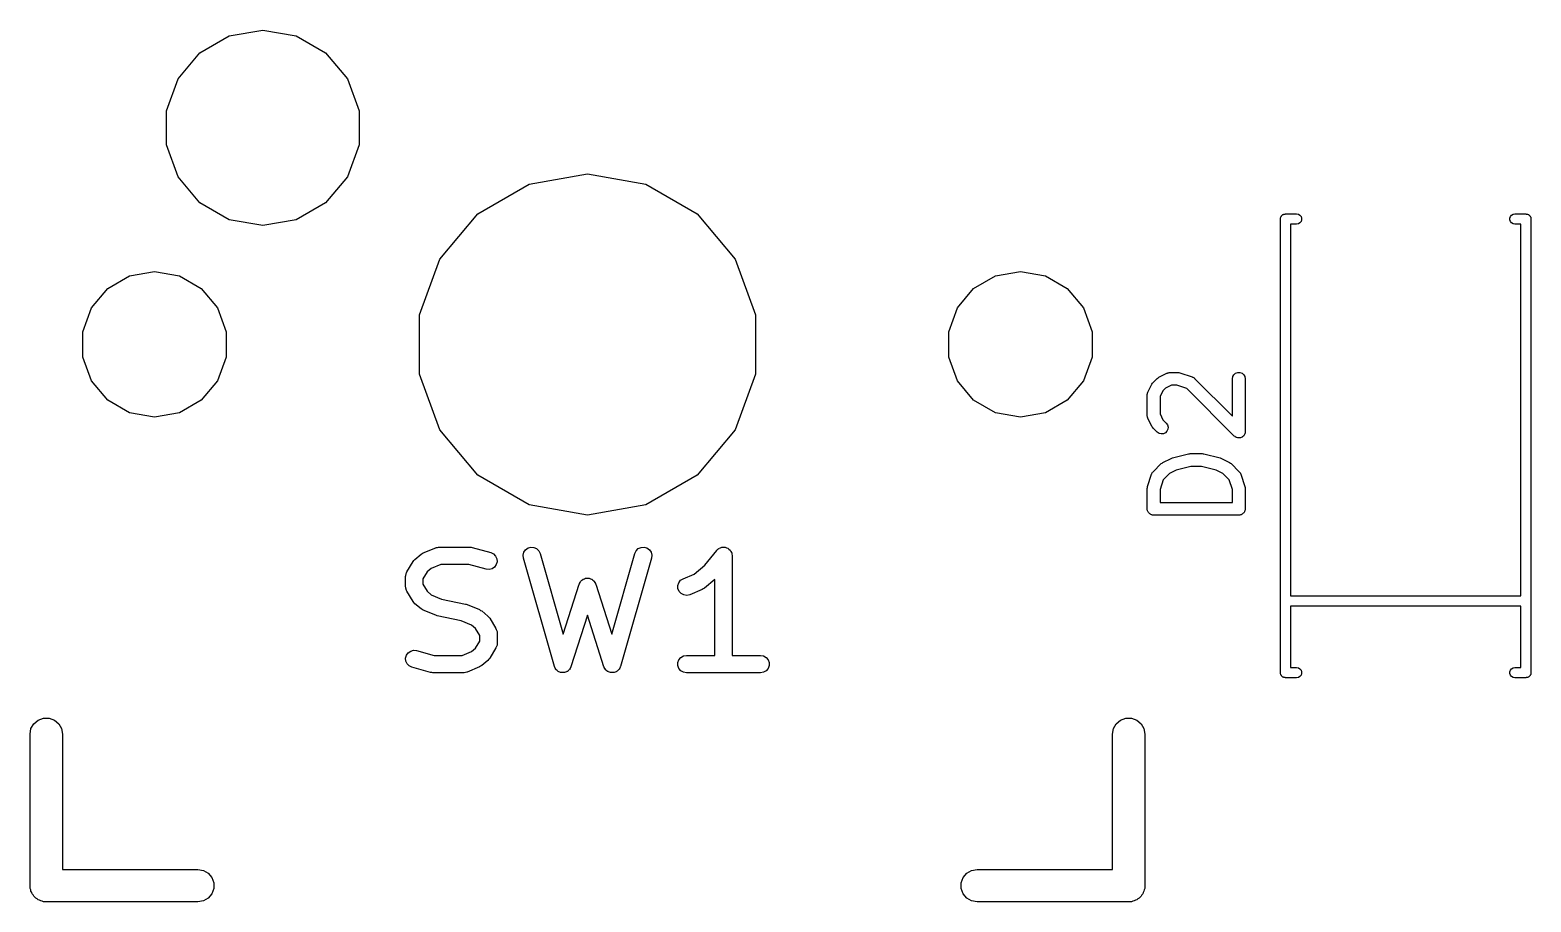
# Model space of a CAD drawing. Header units: millimetres. Extents: x 37 to 156, y -137 to -19.
# Drawn here: x 62.46 to 80.07, y -56.54 to -46.31 of the extents above; entities that cross this region are included whole.
import ezdxf

# ---------------------------------------------------------------- set-up
doc = ezdxf.new("R2010")
doc.units = ezdxf.units.MM
doc.layers.add('BLACK', color=7, linetype='Continuous')

# ---------------------------------------------------------------- blocks, each defined once
blk = doc.blocks.new('hhskb2-F.SilkS')
at = {"layer": 'BLACK'}
for p, q in [((64.7976, -46.3818), (65.19, -46.3126)), ((65.19, -46.3126), (65.5824, -46.3818)), ((64.4525, -46.5811), (64.7976, -46.3818)), ((65.5824, -46.3818), (65.9275, -46.5811)), ((64.1964, -46.8863), (64.4525, -46.5811)), ((65.9275, -46.5811), (66.1836, -46.8863)), ((64.0601, -47.2608), (64.1964, -46.8863)), ((66.1836, -46.8863), (66.3199, -47.2608)), ((64.0601, -47.6592), (64.0601, -47.2608)), ((66.3199, -47.2608), (66.3199, -47.6592)), ((64.1964, -48.0337), (64.0601, -47.6592)), ((66.3199, -47.6592), (66.1836, -48.0337)), ((64.4525, -48.3389), (64.1964, -48.0337)), ((66.1836, -48.0337), (65.9275, -48.3389)), ((68.3154, -48.1192), (69, -47.9985)), ((69, -47.9985), (69.6846, -48.1192)), ((67.7134, -48.4667), (68.3154, -48.1192)), ((69.6846, -48.1192), (70.2865, -48.4667)), ((64.7976, -48.5382), (64.4525, -48.3389)), ((65.9275, -48.3389), (65.5824, -48.5382)), ((65.19, -48.6074), (64.7976, -48.5382)), ((65.5824, -48.5382), (65.19, -48.6074)), ((67.2666, -48.9992), (67.7134, -48.4667)), ((70.2865, -48.4667), (70.7334, -48.9992)), ((77.13, -48.53), (77.1309, -48.5248)), ((77.13, -53.85), (77.13, -48.53)), ((77.1309, -48.5196), (77.1327, -48.5147)), ((77.1309, -48.5248), (77.1309, -48.5196)), ((77.1327, -48.5147), (77.1336, -48.5095)), ((77.1336, -48.5095), (77.1362, -48.5049)), ((77.1362, -48.5049), (77.138, -48.5)), ((77.138, -48.5), (77.1414, -48.496)), ((77.1414, -48.496), (77.144, -48.4914)), ((77.144, -48.4914), (77.1481, -48.4881)), ((77.1481, -48.4881), (77.1514, -48.484)), ((77.1514, -48.484), (77.156, -48.4814)), ((77.156, -48.4814), (77.16, -48.478)), ((77.16, -48.478), (77.1649, -48.4762)), ((77.1649, -48.4762), (77.1695, -48.4736)), ((77.1695, -48.4736), (77.1747, -48.4727)), ((77.1747, -48.4727), (77.1796, -48.4709)), ((77.1796, -48.4709), (77.1848, -48.4709)), ((77.1848, -48.4709), (77.19, -48.47)), ((77.19, -48.47), (77.32, -48.47)), ((77.32, -48.59), (77.25, -48.59)), ((77.25, -48.59), (77.25, -52.95)), ((77.32, -48.47), (77.3405, -48.4736)), ((77.3405, -48.5864), (77.32, -48.59)), ((77.3405, -48.4736), (77.3586, -48.484)), ((77.3586, -48.576), (77.3405, -48.5864)), ((77.3586, -48.484), (77.372, -48.5)), ((77.372, -48.56), (77.3586, -48.576)), ((77.372, -48.5), (77.3791, -48.5196)), ((77.3791, -48.5404), (77.372, -48.56)), ((77.3791, -48.5196), (77.3791, -48.5404)), ((79.8209, -48.5196), (79.828, -48.5)), ((79.8209, -48.5404), (79.8209, -48.5196)), ((79.828, -48.56), (79.8209, -48.5404)), ((79.828, -48.5), (79.8414, -48.484)), ((79.8414, -48.576), (79.828, -48.56)), ((79.8414, -48.484), (79.8595, -48.4736)), ((79.8595, -48.5864), (79.8414, -48.576)), ((79.8595, -48.4736), (79.88, -48.47)), ((79.88, -48.59), (79.8595, -48.5864)), ((79.88, -48.47), (80.01, -48.47)), ((79.95, -48.59), (79.88, -48.59)), ((79.95, -52.95), (79.95, -48.59)), ((80.01, -48.47), (80.0152, -48.4709)), ((80.0152, -48.4709), (80.0204, -48.4709)), ((80.0204, -48.4709), (80.0253, -48.4727)), ((80.0253, -48.4727), (80.0305, -48.4736)), ((80.0305, -48.4736), (80.0351, -48.4762)), ((80.0351, -48.4762), (80.04, -48.478)), ((80.04, -48.478), (80.044, -48.4814)), ((80.044, -48.4814), (80.0486, -48.484)), ((80.0486, -48.484), (80.0519, -48.4881)), ((80.0519, -48.4881), (80.056, -48.4914)), ((80.056, -48.4914), (80.0586, -48.496)), ((80.0586, -48.496), (80.062, -48.5)), ((80.062, -48.5), (80.0638, -48.5049)), ((80.0638, -48.5049), (80.0664, -48.5095)), ((80.0664, -48.5095), (80.0673, -48.5147)), ((80.0673, -48.5147), (80.0691, -48.5196)), ((80.0691, -48.5196), (80.0691, -48.5248)), ((80.0691, -48.5248), (80.07, -48.53)), ((80.07, -48.53), (80.07, -53.85)), ((67.0289, -49.6524), (67.2666, -48.9992)), ((70.7334, -48.9992), (70.9711, -49.6524)), ((63.371, -49.3457), (63.6279, -49.1974)), ((63.6279, -49.1974), (63.92, -49.1458)), ((63.92, -49.1458), (64.2121, -49.1974)), ((64.2121, -49.1974), (64.469, -49.3457)), ((73.531, -49.3457), (73.7879, -49.1974)), ((73.7879, -49.1974), (74.08, -49.1458)), ((74.08, -49.1458), (74.3721, -49.1974)), ((74.3721, -49.1974), (74.629, -49.3457)), ((63.1803, -49.5729), (63.371, -49.3457)), ((64.469, -49.3457), (64.6597, -49.5729)), ((73.3403, -49.5729), (73.531, -49.3457)), ((74.629, -49.3457), (74.8197, -49.5729)), ((63.0788, -49.8517), (63.1803, -49.5729)), ((64.6597, -49.5729), (64.7612, -49.8517)), ((67.0289, -50.3476), (67.0289, -49.6524)), ((70.9711, -49.6524), (70.9711, -50.3476)), ((73.2388, -49.8517), (73.3403, -49.5729)), ((74.8197, -49.5729), (74.9212, -49.8517)), ((63.0788, -50.1483), (63.0788, -49.8517)), ((64.7612, -49.8517), (64.7612, -50.1483)), ((73.2388, -50.1483), (73.2388, -49.8517)), ((74.9212, -49.8517), (74.9212, -50.1483)), ((63.1803, -50.4271), (63.0788, -50.1483)), ((64.7612, -50.1483), (64.6597, -50.4271)), ((73.3403, -50.4271), (73.2388, -50.1483)), ((74.9212, -50.1483), (74.8197, -50.4271)), ((67.2666, -51.0008), (67.0289, -50.3476)), ((70.9711, -50.3476), (70.7334, -51.0008)), ((75.7041, -50.3848), (75.7993, -50.3372)), ((75.7993, -50.3372), (75.8035, -50.336)), ((75.8035, -50.336), (75.8072, -50.3338)), ((75.8072, -50.3338), (75.8159, -50.3323)), ((75.8159, -50.3323), (75.8243, -50.3298)), ((75.8243, -50.3298), (75.8286, -50.33)), ((75.8286, -50.33), (75.8329, -50.3293)), ((75.8329, -50.3293), (75.9281, -50.3293)), ((75.9281, -50.3293), (75.9399, -50.3314)), ((75.9399, -50.3314), (75.9518, -50.3331)), ((75.9518, -50.3331), (76.0947, -50.3808)), ((76.5719, -50.3786), (76.5849, -50.3561)), ((76.5849, -50.3561), (76.6049, -50.3393)), ((76.6049, -50.3393), (76.6294, -50.3304)), ((76.6294, -50.3304), (76.6554, -50.3304)), ((76.6554, -50.3304), (76.6799, -50.3393)), ((76.6799, -50.3393), (76.6998, -50.3561)), ((76.6998, -50.3561), (76.7129, -50.3786)), ((63.371, -50.6543), (63.1803, -50.4271)), ((64.6597, -50.4271), (64.469, -50.6543)), ((73.531, -50.6543), (73.3403, -50.4271)), ((74.8197, -50.4271), (74.629, -50.6543)), ((75.5753, -50.5612), (75.6229, -50.466)), ((75.6229, -50.466), (75.6301, -50.4563)), ((75.6301, -50.4563), (75.637, -50.4465)), ((75.637, -50.4465), (75.6846, -50.3989)), ((75.6846, -50.3989), (75.6944, -50.392)), ((75.6944, -50.392), (75.7041, -50.3848)), ((75.782, -50.5135), (75.7516, -50.5439)), ((75.8506, -50.4793), (75.782, -50.5135)), ((75.9159, -50.4793), (75.8506, -50.4793)), ((76.0304, -50.5175), (75.9159, -50.4793)), ((76.5893, -51.0764), (76.0304, -50.5175)), ((76.0947, -50.3808), (76.0985, -50.3828)), ((76.0985, -50.3828), (76.1026, -50.3839)), ((76.1026, -50.3839), (76.1098, -50.389)), ((76.1098, -50.389), (76.1176, -50.3932)), ((76.1176, -50.3932), (76.1204, -50.3964)), ((76.1204, -50.3964), (76.124, -50.3989)), ((76.124, -50.3989), (76.5674, -50.8423)), ((76.5674, -50.4043), (76.5719, -50.3786)), ((76.5674, -50.8423), (76.5674, -50.4043)), ((76.7129, -50.3786), (76.7174, -50.4043)), ((76.7174, -50.4043), (76.7174, -51.0233)), ((63.6279, -50.8026), (63.371, -50.6543)), ((64.469, -50.6543), (64.2121, -50.8026)), ((73.7879, -50.8026), (73.531, -50.6543)), ((74.629, -50.6543), (74.3721, -50.8026)), ((75.5674, -50.5948), (75.5681, -50.5905)), ((75.5674, -50.8329), (75.5674, -50.5948)), ((75.5679, -50.5862), (75.5704, -50.5778)), ((75.5681, -50.5905), (75.5679, -50.5862)), ((75.5704, -50.5778), (75.5719, -50.5691)), ((75.5719, -50.5691), (75.5741, -50.5654)), ((75.5741, -50.5654), (75.5753, -50.5612)), ((75.7516, -50.5439), (75.7174, -50.6125)), ((75.7174, -50.6125), (75.7174, -50.8152)), ((63.92, -50.8541), (63.6279, -50.8026)), ((64.2121, -50.8026), (63.92, -50.8541)), ((74.08, -50.8541), (73.7879, -50.8026)), ((74.3721, -50.8026), (74.08, -50.8541)), ((75.5681, -50.8371), (75.5674, -50.8329)), ((75.5679, -50.8414), (75.5681, -50.8371)), ((75.5704, -50.8499), (75.5679, -50.8414)), ((75.5719, -50.8585), (75.5704, -50.8499)), ((75.5741, -50.8623), (75.5719, -50.8585)), ((75.5753, -50.8664), (75.5741, -50.8623)), ((75.6229, -50.9616), (75.5753, -50.8664)), ((75.7174, -50.8152), (75.7516, -50.8837)), ((75.7516, -50.8837), (75.7907, -50.9227)), ((67.7134, -51.5332), (67.2666, -51.0008)), ((70.7334, -51.0008), (70.2865, -51.5332)), ((75.6301, -50.9713), (75.6229, -50.9616)), ((75.637, -50.9811), (75.6301, -50.9713)), ((75.6846, -51.0287), (75.637, -50.9811)), ((75.7059, -51.0437), (75.6846, -51.0287)), ((75.7311, -51.0504), (75.7059, -51.0437)), ((75.757, -51.0482), (75.7311, -51.0504)), ((75.7806, -51.0372), (75.757, -51.0482)), ((75.7991, -51.0187), (75.7806, -51.0372)), ((75.7907, -50.9227), (75.8056, -50.944)), ((75.8101, -50.9951), (75.7991, -51.0187)), ((75.8056, -50.944), (75.8123, -50.9692)), ((75.8123, -50.9692), (75.8101, -50.9951)), ((76.7015, -51.0687), (76.6998, -51.0715)), ((76.7038, -51.0664), (76.7015, -51.0687)), ((76.708, -51.0575), (76.7038, -51.0664)), ((76.7129, -51.049), (76.708, -51.0575)), ((76.7134, -51.0457), (76.7129, -51.049)), ((76.7148, -51.0427), (76.7134, -51.0457)), ((76.7157, -51.033), (76.7148, -51.0427)), ((76.7174, -51.0233), (76.7157, -51.033)), ((76.5974, -51.082), (76.5893, -51.0764)), ((76.6049, -51.0883), (76.5974, -51.082)), ((76.608, -51.0894), (76.6049, -51.0883)), ((76.6107, -51.0913), (76.608, -51.0894)), ((76.6202, -51.0938), (76.6107, -51.0913)), ((76.6294, -51.0972), (76.6202, -51.0938)), ((76.6327, -51.0972), (76.6294, -51.0972)), ((76.6358, -51.098), (76.6327, -51.0972)), ((76.6456, -51.0972), (76.6358, -51.098)), ((76.6554, -51.0972), (76.6456, -51.0972)), ((76.6585, -51.0961), (76.6554, -51.0972)), ((76.6618, -51.0958), (76.6585, -51.0961)), ((76.6707, -51.0916), (76.6618, -51.0958)), ((76.6799, -51.0883), (76.6707, -51.0916)), ((76.6824, -51.0862), (76.6799, -51.0883)), ((76.6854, -51.0848), (76.6824, -51.0862)), ((76.6923, -51.0778), (76.6854, -51.0848)), ((76.6998, -51.0715), (76.6923, -51.0778)), ((75.637, -51.4941), (75.7322, -51.3989)), ((75.7322, -51.3989), (75.742, -51.392)), ((75.742, -51.392), (75.7517, -51.3848)), ((75.7517, -51.3848), (75.8469, -51.3372)), ((75.8469, -51.3372), (75.8548, -51.3349)), ((75.8548, -51.3349), (75.8623, -51.3315)), ((75.8623, -51.3315), (76.0528, -51.2839)), ((76.0528, -51.2839), (76.0619, -51.2833)), ((76.0619, -51.2833), (76.071, -51.2817)), ((76.071, -51.2817), (76.2138, -51.2817)), ((76.2138, -51.2817), (76.2228, -51.2833)), ((76.2228, -51.2833), (76.232, -51.2839)), ((76.232, -51.2839), (76.4225, -51.3315)), ((76.4225, -51.3315), (76.43, -51.3349)), ((76.43, -51.3349), (76.4378, -51.3372)), ((76.4378, -51.3372), (76.5331, -51.3848)), ((76.5331, -51.3848), (76.5427, -51.392)), ((76.5427, -51.392), (76.5526, -51.3989)), ((76.5526, -51.3989), (76.6478, -51.4941)), ((68.3154, -51.8808), (67.7134, -51.5332)), ((70.2865, -51.5332), (69.6846, -51.8808)), ((75.5712, -51.6663), (75.6188, -51.5234)), ((75.6188, -51.5234), (75.6209, -51.5196)), ((75.6209, -51.5196), (75.622, -51.5154)), ((75.622, -51.5154), (75.6271, -51.5082)), ((75.6271, -51.5082), (75.6313, -51.5005)), ((75.6313, -51.5005), (75.6345, -51.4977)), ((75.6345, -51.4977), (75.637, -51.4941)), ((75.7556, -51.5877), (75.7174, -51.7022)), ((75.8297, -51.5135), (75.7556, -51.5877)), ((75.9067, -51.475), (75.8297, -51.5135)), ((76.0802, -51.4317), (75.9067, -51.475)), ((76.2046, -51.4317), (76.0802, -51.4317)), ((76.3781, -51.475), (76.2046, -51.4317)), ((76.4551, -51.5135), (76.3781, -51.475)), ((76.5292, -51.5877), (76.4551, -51.5135)), ((76.5674, -51.7022), (76.5292, -51.5877)), ((76.6478, -51.4941), (76.6503, -51.4977)), ((76.6503, -51.4977), (76.6535, -51.5005)), ((76.6535, -51.5005), (76.6577, -51.5082)), ((76.6577, -51.5082), (76.6627, -51.5154)), ((76.6627, -51.5154), (76.6639, -51.5196)), ((76.6639, -51.5196), (76.6659, -51.5234)), ((76.6659, -51.5234), (76.7135, -51.6663)), ((75.5674, -51.69), (75.5695, -51.6782)), ((75.5674, -51.9281), (75.5674, -51.69)), ((75.5695, -51.6782), (75.5712, -51.6663)), ((75.7174, -51.7022), (75.7174, -51.8531)), ((76.5674, -51.8531), (76.5674, -51.7022)), ((76.7135, -51.6663), (76.7153, -51.6782)), ((76.7153, -51.6782), (76.7174, -51.69)), ((76.7174, -51.69), (76.7174, -51.9281)), ((69, -52.0015), (68.3154, -51.8808)), ((69.6846, -51.8808), (69, -52.0015)), ((75.5685, -51.9346), (75.5674, -51.9281)), ((75.5685, -51.9411), (75.5685, -51.9346)), ((75.5708, -51.9473), (75.5685, -51.9411)), ((75.5719, -51.9537), (75.5708, -51.9473)), ((75.7174, -51.8531), (76.5674, -51.8531)), ((76.714, -51.9473), (76.7129, -51.9537)), ((76.7162, -51.9411), (76.714, -51.9473)), ((76.7174, -51.9281), (76.7162, -51.9346)), ((76.7162, -51.9346), (76.7162, -51.9411)), ((75.5752, -51.9594), (75.5719, -51.9537)), ((75.5774, -51.9656), (75.5752, -51.9594)), ((75.5816, -51.9706), (75.5774, -51.9656)), ((75.5849, -51.9763), (75.5816, -51.9706)), ((75.59, -51.9805), (75.5849, -51.9763)), ((75.5942, -51.9855), (75.59, -51.9805)), ((75.5999, -51.9888), (75.5942, -51.9855)), ((75.6049, -51.993), (75.5999, -51.9888)), ((75.611, -51.9953), (75.6049, -51.993)), ((75.6167, -51.9986), (75.611, -51.9953)), ((75.6232, -51.9997), (75.6167, -51.9986)), ((75.6294, -52.002), (75.6232, -51.9997)), ((75.6359, -52.002), (75.6294, -52.002)), ((75.6424, -52.0031), (75.6359, -52.002)), ((76.6424, -52.0031), (75.6424, -52.0031)), ((76.6488, -52.002), (76.6424, -52.0031)), ((76.6554, -52.002), (76.6488, -52.002)), ((76.6616, -51.9997), (76.6554, -52.002)), ((76.668, -51.9986), (76.6616, -51.9997)), ((76.6737, -51.9953), (76.668, -51.9986)), ((76.6799, -51.993), (76.6737, -51.9953)), ((76.6849, -51.9888), (76.6799, -51.993)), ((76.6906, -51.9855), (76.6849, -51.9888)), ((76.6948, -51.9805), (76.6906, -51.9855)), ((76.6998, -51.9763), (76.6948, -51.9805)), ((76.7031, -51.9706), (76.6998, -51.9763)), ((76.7073, -51.9656), (76.7031, -51.9706)), ((76.7096, -51.9594), (76.7073, -51.9656)), ((76.7129, -51.9537), (76.7096, -51.9594)), ((66.9755, -52.5224), (67.0481, -52.4619)), ((67.0481, -52.4619), (67.0613, -52.4544)), ((67.0613, -52.4544), (67.0741, -52.4462)), ((67.0741, -52.4462), (67.2192, -52.3857)), ((67.2192, -52.3857), (67.2215, -52.3852)), ((67.2215, -52.3852), (67.2235, -52.3841)), ((67.2235, -52.3841), (67.2387, -52.3814)), ((67.2387, -52.3814), (67.2536, -52.378)), ((67.2536, -52.378), (67.256, -52.3783)), ((67.256, -52.3783), (67.2583, -52.3779)), ((67.2583, -52.3779), (67.6211, -52.3779)), ((67.6211, -52.3779), (67.6347, -52.3803)), ((67.6347, -52.3803), (67.6483, -52.3816)), ((67.6483, -52.3816), (67.866, -52.4421)), ((67.866, -52.4421), (67.8979, -52.4573)), ((67.8979, -52.4573), (67.9226, -52.4825)), ((68.2455, -52.4723), (68.2541, -52.4381)), ((68.2492, -52.5074), (68.2455, -52.4723)), ((68.2541, -52.4381), (68.2738, -52.4089)), ((68.2738, -52.4089), (68.3024, -52.3882)), ((68.3024, -52.3882), (68.3363, -52.3785)), ((68.3363, -52.3785), (68.3715, -52.381)), ((68.3715, -52.381), (68.4038, -52.3953)), ((68.4038, -52.3953), (68.4291, -52.4199)), ((68.4291, -52.4199), (68.4445, -52.4516)), ((68.4445, -52.4516), (68.7152, -53.399)), ((69.2848, -53.399), (69.5555, -52.4516)), ((69.5555, -52.4516), (69.5709, -52.4199)), ((69.5709, -52.4199), (69.5962, -52.3953)), ((69.5962, -52.3953), (69.6285, -52.381)), ((69.6285, -52.381), (69.6637, -52.3785)), ((69.6637, -52.3785), (69.6976, -52.3882)), ((69.6976, -52.3882), (69.7262, -52.4089)), ((69.7262, -52.4089), (69.7459, -52.4381)), ((69.7459, -52.4381), (69.7545, -52.4723)), ((69.7545, -52.4723), (69.7508, -52.5074)), ((70.3785, -52.5895), (70.5172, -52.4161)), ((70.5172, -52.4161), (70.5181, -52.4153)), ((70.5181, -52.4153), (70.5187, -52.4142)), ((70.5187, -52.4142), (70.5313, -52.4036)), ((70.5313, -52.4036), (70.5437, -52.3927)), ((70.5437, -52.3927), (70.5448, -52.3923)), ((70.5448, -52.3923), (70.5458, -52.3915)), ((70.5458, -52.3915), (70.5612, -52.3859)), ((70.5612, -52.3859), (70.5766, -52.3799)), ((70.5766, -52.3799), (70.5778, -52.3799)), ((70.5778, -52.3799), (70.5789, -52.3795)), ((70.5789, -52.3795), (70.5954, -52.3795)), ((70.5954, -52.3795), (70.6119, -52.3791)), ((70.6119, -52.3791), (70.613, -52.3795)), ((70.613, -52.3795), (70.6142, -52.3795)), ((70.6142, -52.3795), (70.6297, -52.3851)), ((70.6297, -52.3851), (70.6453, -52.3904)), ((70.6453, -52.3904), (70.6462, -52.3911)), ((70.6462, -52.3911), (70.6474, -52.3915)), ((70.6474, -52.3915), (70.66, -52.4021)), ((70.66, -52.4021), (70.6729, -52.4124)), ((70.6729, -52.4124), (70.6735, -52.4134)), ((70.6735, -52.4134), (70.6744, -52.4142)), ((70.6744, -52.4142), (70.6826, -52.4285)), ((70.6826, -52.4285), (70.6912, -52.4426)), ((70.6912, -52.4426), (70.6914, -52.4437)), ((70.6914, -52.4437), (70.692, -52.4448)), ((70.692, -52.4448), (70.6949, -52.461)), ((70.6949, -52.461), (70.6981, -52.4771)), ((70.6981, -52.4771), (70.698, -52.4783)), ((70.698, -52.4783), (70.6982, -52.4795)), ((66.8809, -52.6692), (66.9535, -52.5482)), ((66.9535, -52.5482), (66.9646, -52.5354)), ((66.9646, -52.5354), (66.9755, -52.5224)), ((67.1664, -52.6279), (67.1188, -52.6675)), ((67.2786, -52.5811), (67.1664, -52.6279)), ((67.6073, -52.5811), (67.2786, -52.5811)), ((67.8117, -52.6379), (67.6073, -52.5811)), ((67.8468, -52.6413), (67.8117, -52.6379)), ((67.8809, -52.6325), (67.8468, -52.6413)), ((67.91, -52.6125), (67.8809, -52.6325)), ((67.9305, -52.5838), (67.91, -52.6125)), ((67.9226, -52.4825), (67.9372, -52.5146)), ((67.94, -52.5498), (67.9305, -52.5838)), ((67.9372, -52.5146), (67.94, -52.5498)), ((68.612, -53.7774), (68.2492, -52.5074)), ((69.7508, -52.5074), (69.388, -53.7774)), ((70.253, -52.694), (70.3785, -52.5895)), ((70.6982, -52.4795), (70.6982, -53.6479)), ((66.8664, -52.7214), (66.8681, -52.7118)), ((66.8664, -52.8424), (66.8664, -52.7214)), ((66.8681, -52.7118), (66.8683, -52.7021)), ((66.8683, -52.7021), (66.8711, -52.6946)), ((66.8711, -52.6946), (66.8725, -52.6867)), ((66.8725, -52.6867), (66.8774, -52.6782)), ((66.8774, -52.6782), (66.8809, -52.6692)), ((67.1188, -52.6675), (67.0696, -52.7496)), ((67.0696, -52.7496), (67.0696, -52.8142)), ((67.0696, -52.8142), (67.1188, -52.8963)), ((68.7152, -53.399), (68.9032, -52.8114)), ((68.9032, -52.8114), (68.9051, -52.8078)), ((68.9051, -52.8078), (68.906, -52.8039)), ((68.906, -52.8039), (68.9133, -52.7923)), ((68.9133, -52.7923), (68.9197, -52.7802)), ((68.9197, -52.7802), (68.9226, -52.7775)), ((68.9226, -52.7775), (68.9248, -52.7741)), ((68.9248, -52.7741), (68.9356, -52.7657)), ((68.9356, -52.7657), (68.9458, -52.7565)), ((68.9458, -52.7565), (68.9495, -52.7549)), ((68.9495, -52.7549), (68.9527, -52.7525)), ((68.9527, -52.7525), (68.9658, -52.7483)), ((68.9658, -52.7483), (68.9784, -52.7431)), ((68.9784, -52.7431), (68.9825, -52.7429)), ((68.9825, -52.7429), (68.9863, -52.7417)), ((68.9863, -52.7417), (69, -52.7422)), ((69, -52.7422), (69.0137, -52.7417)), ((69.0137, -52.7417), (69.0175, -52.7429)), ((69.0175, -52.7429), (69.0216, -52.7431)), ((69.0216, -52.7431), (69.0343, -52.7483)), ((69.0343, -52.7483), (69.0473, -52.7525)), ((69.0473, -52.7525), (69.0505, -52.7549)), ((69.0505, -52.7549), (69.0542, -52.7565)), ((69.0542, -52.7565), (69.0644, -52.7657)), ((69.0644, -52.7657), (69.0752, -52.7741)), ((69.0752, -52.7741), (69.0774, -52.7775)), ((69.0774, -52.7775), (69.0803, -52.7802)), ((69.0803, -52.7802), (69.0867, -52.7923)), ((69.0867, -52.7923), (69.094, -52.8039)), ((69.094, -52.8039), (69.0949, -52.8078)), ((69.0949, -52.8078), (69.0968, -52.8114)), ((69.0968, -52.8114), (69.2848, -53.399)), ((70.0604, -52.8293), (70.0709, -52.7957)), ((70.062, -52.8646), (70.0604, -52.8293)), ((70.0709, -52.7957), (70.0923, -52.7676)), ((70.0923, -52.7676), (70.1221, -52.7486)), ((70.1221, -52.7486), (70.253, -52.694)), ((70.495, -52.7569), (70.3713, -52.86)), ((70.495, -53.6479), (70.495, -52.7569)), ((66.8681, -52.852), (66.8664, -52.8424)), ((66.8683, -52.8617), (66.8681, -52.852)), ((66.8711, -52.8692), (66.8683, -52.8617)), ((66.8725, -52.8771), (66.8711, -52.8692)), ((66.8774, -52.8856), (66.8725, -52.8771)), ((66.8809, -52.8947), (66.8774, -52.8856)), ((66.9535, -53.0156), (66.8809, -52.8947)), ((67.1188, -52.8963), (67.1664, -52.9359)), ((67.1664, -52.9359), (67.2885, -52.9868)), ((67.2885, -52.9868), (67.5693, -53.0453)), ((70.0756, -52.8971), (70.062, -52.8646)), ((70.0995, -52.9231), (70.0756, -52.8971)), ((70.1308, -52.9393), (70.0995, -52.9231)), ((70.1658, -52.9439), (70.1308, -52.9393)), ((70.2002, -52.9362), (70.1658, -52.9439)), ((70.3454, -52.8757), (70.2002, -52.9362)), ((70.3582, -52.8675), (70.3454, -52.8757)), ((70.3713, -52.86), (70.3582, -52.8675)), ((77.25, -52.95), (79.95, -52.95)), ((66.9646, -53.0284), (66.9535, -53.0156)), ((66.9755, -53.0414), (66.9646, -53.0284)), ((67.0481, -53.1019), (66.9755, -53.0414)), ((67.0613, -53.1094), (67.0481, -53.1019)), ((67.0741, -53.1176), (67.0613, -53.1094)), ((67.2192, -53.1781), (67.0741, -53.1176)), ((67.2286, -53.1802), (67.2192, -53.1781)), ((67.2376, -53.1837), (67.2286, -53.1802)), ((67.5184, -53.2423), (67.2376, -53.1837)), ((67.5693, -53.0453), (67.5782, -53.0489)), ((67.5782, -53.0489), (67.5876, -53.051)), ((67.5876, -53.051), (67.7328, -53.1115)), ((67.7328, -53.1115), (67.7456, -53.1196)), ((67.7456, -53.1196), (67.7588, -53.1272)), ((67.7588, -53.1272), (67.8313, -53.1877)), ((69, -53.1757), (68.8065, -53.7805)), ((69.1935, -53.7805), (69, -53.1757)), ((79.95, -53.07), (77.25, -53.07)), ((77.25, -53.07), (77.25, -53.79)), ((79.95, -53.79), (79.95, -53.07)), ((67.6405, -53.2931), (67.5184, -53.2423)), ((67.688, -53.3327), (67.6405, -53.2931)), ((67.7373, -53.4148), (67.688, -53.3327)), ((67.8313, -53.1877), (67.8423, -53.2006)), ((67.8423, -53.2006), (67.8534, -53.2134)), ((67.8534, -53.2134), (67.926, -53.3344)), ((67.926, -53.3344), (67.9295, -53.3435)), ((67.9295, -53.3435), (67.9343, -53.3519)), ((67.9343, -53.3519), (67.9357, -53.3598)), ((67.9357, -53.3598), (67.9386, -53.3673)), ((67.688, -53.5615), (67.7373, -53.4795)), ((67.7373, -53.4795), (67.7373, -53.4148)), ((67.9357, -53.5344), (67.9343, -53.5424)), ((67.9386, -53.5269), (67.9357, -53.5344)), ((67.9386, -53.3673), (67.9388, -53.3771)), ((67.9388, -53.5172), (67.9386, -53.5269)), ((67.9388, -53.3771), (67.9405, -53.3867)), ((67.9405, -53.5076), (67.9388, -53.5172)), ((67.9405, -53.3867), (67.9405, -53.5076)), ((66.8669, -53.6793), (66.8763, -53.6453)), ((66.8696, -53.7144), (66.8669, -53.6793)), ((66.8763, -53.6453), (66.8968, -53.6166)), ((66.8968, -53.6166), (66.9259, -53.5966)), ((66.9259, -53.5966), (66.9601, -53.5878)), ((66.9601, -53.5878), (66.9952, -53.5912)), ((66.9952, -53.5912), (67.1996, -53.6479)), ((67.1996, -53.6479), (67.5282, -53.6479)), ((67.5282, -53.6479), (67.6405, -53.6012)), ((67.6405, -53.6012), (67.688, -53.5615)), ((67.8313, -53.7066), (67.7588, -53.7671)), ((67.8423, -53.6937), (67.8313, -53.7066)), ((67.8534, -53.6808), (67.8423, -53.6937)), ((67.926, -53.5599), (67.8534, -53.6808)), ((67.9295, -53.5508), (67.926, -53.5599)), ((67.9343, -53.5424), (67.9295, -53.5508)), ((70.0611, -53.7319), (70.0732, -53.6987)), ((70.0732, -53.6987), (70.0958, -53.6717)), ((70.0958, -53.6717), (70.1264, -53.6541)), ((70.1264, -53.6541), (70.1611, -53.6479)), ((70.1611, -53.6479), (70.495, -53.6479)), ((70.6982, -53.6479), (71.032, -53.6479)), ((71.032, -53.6479), (71.0667, -53.6541)), ((71.0667, -53.6541), (71.0973, -53.6717)), ((71.0973, -53.6717), (71.12, -53.6987)), ((71.12, -53.6987), (71.1321, -53.7319)), ((66.8842, -53.7466), (66.8696, -53.7144)), ((66.909, -53.7717), (66.8842, -53.7466)), ((66.9408, -53.7869), (66.909, -53.7717)), ((67.1585, -53.8474), (66.9408, -53.7869)), ((67.1722, -53.8487), (67.1585, -53.8474)), ((67.1857, -53.8511), (67.1722, -53.8487)), ((67.5486, -53.8511), (67.1857, -53.8511)), ((67.5509, -53.8507), (67.5486, -53.8511)), ((67.5532, -53.851), (67.5509, -53.8507)), ((67.5682, -53.8477), (67.5532, -53.851)), ((67.5833, -53.845), (67.5682, -53.8477)), ((67.5854, -53.8438), (67.5833, -53.845)), ((67.5876, -53.8433), (67.5854, -53.8438)), ((67.7328, -53.7828), (67.5876, -53.8433)), ((67.7456, -53.7746), (67.7328, -53.7828)), ((67.7588, -53.7671), (67.7456, -53.7746)), ((68.6145, -53.7825), (68.612, -53.7774)), ((68.6157, -53.788), (68.6145, -53.7825)), ((68.6222, -53.7983), (68.6157, -53.788)), ((68.6275, -53.8092), (68.6222, -53.7983)), ((68.6315, -53.8131), (68.6275, -53.8092)), ((68.6345, -53.8178), (68.6315, -53.8131)), ((68.6441, -53.8253), (68.6345, -53.8178)), ((68.6528, -53.8337), (68.6441, -53.8253)), ((68.658, -53.836), (68.6528, -53.8337)), ((68.6624, -53.8394), (68.658, -53.836)), ((68.674, -53.8431), (68.6624, -53.8394)), ((68.685, -53.8481), (68.674, -53.8431)), ((68.6907, -53.8485), (68.685, -53.8481)), ((68.696, -53.8502), (68.6907, -53.8485)), ((68.7081, -53.8497), (68.696, -53.8502)), ((68.7202, -53.8506), (68.7081, -53.8497)), ((68.7256, -53.849), (68.7202, -53.8506)), ((68.7313, -53.8488), (68.7256, -53.849)), ((68.7425, -53.8442), (68.7313, -53.8488)), ((68.7542, -53.8409), (68.7425, -53.8442)), ((68.7587, -53.8376), (68.7542, -53.8409)), ((68.7639, -53.8354), (68.7587, -53.8376)), ((68.7729, -53.8273), (68.7639, -53.8354)), ((68.7827, -53.8202), (68.7729, -53.8273)), ((68.7859, -53.8155), (68.7827, -53.8202)), ((68.7901, -53.8117), (68.7859, -53.8155)), ((68.7957, -53.801), (68.7901, -53.8117)), ((68.8025, -53.7909), (68.7957, -53.801)), ((68.8039, -53.7855), (68.8025, -53.7909)), ((68.8065, -53.7805), (68.8039, -53.7855)), ((69.1961, -53.7855), (69.1935, -53.7805)), ((69.1975, -53.7909), (69.1961, -53.7855)), ((69.2043, -53.801), (69.1975, -53.7909)), ((69.2099, -53.8117), (69.2043, -53.801)), ((69.2141, -53.8155), (69.2099, -53.8117)), ((69.2173, -53.8202), (69.2141, -53.8155)), ((69.2271, -53.8273), (69.2173, -53.8202)), ((69.2361, -53.8354), (69.2271, -53.8273)), ((69.2413, -53.8376), (69.2361, -53.8354)), ((69.2458, -53.8409), (69.2413, -53.8376)), ((69.2575, -53.8442), (69.2458, -53.8409)), ((69.2687, -53.8488), (69.2575, -53.8442)), ((69.2743, -53.849), (69.2687, -53.8488)), ((69.2798, -53.8506), (69.2743, -53.849)), ((69.2919, -53.8497), (69.2798, -53.8506)), ((69.304, -53.8502), (69.2919, -53.8497)), ((69.3093, -53.8485), (69.304, -53.8502)), ((69.315, -53.8481), (69.3093, -53.8485)), ((69.326, -53.8431), (69.315, -53.8481)), ((69.3376, -53.8394), (69.326, -53.8431)), ((69.342, -53.836), (69.3376, -53.8394)), ((69.3472, -53.8337), (69.342, -53.836)), ((69.3559, -53.8253), (69.3472, -53.8337)), ((69.3655, -53.8178), (69.3559, -53.8253)), ((69.3685, -53.8131), (69.3655, -53.8178)), ((69.3725, -53.8092), (69.3685, -53.8131)), ((69.3778, -53.7983), (69.3725, -53.8092)), ((69.3843, -53.788), (69.3778, -53.7983)), ((69.3855, -53.7825), (69.3843, -53.788)), ((69.388, -53.7774), (69.3855, -53.7825)), ((70.0611, -53.7672), (70.0611, -53.7319)), ((70.0732, -53.8003), (70.0611, -53.7672)), ((70.0958, -53.8274), (70.0732, -53.8003)), ((70.1264, -53.845), (70.0958, -53.8274)), ((70.1611, -53.8511), (70.1264, -53.845)), ((71.032, -53.8511), (70.1611, -53.8511)), ((71.0667, -53.845), (71.032, -53.8511)), ((71.0973, -53.8274), (71.0667, -53.845)), ((71.12, -53.8003), (71.0973, -53.8274)), ((71.1321, -53.7672), (71.12, -53.8003)), ((71.1321, -53.7319), (71.1321, -53.7672)), ((77.1309, -53.8552), (77.13, -53.85)), ((77.1309, -53.8604), (77.1309, -53.8552)), ((77.1327, -53.8653), (77.1309, -53.8604)), ((77.1336, -53.8705), (77.1327, -53.8653)), ((77.1362, -53.8751), (77.1336, -53.8705)), ((77.138, -53.88), (77.1362, -53.8751)), ((77.1414, -53.884), (77.138, -53.88)), ((77.144, -53.8886), (77.1414, -53.884)), ((77.25, -53.79), (77.32, -53.79)), ((77.32, -53.79), (77.3405, -53.7936)), ((77.3405, -53.7936), (77.3586, -53.804)), ((77.3586, -53.804), (77.372, -53.82)), ((77.372, -53.88), (77.3586, -53.896)), ((77.372, -53.82), (77.3791, -53.8396)), ((77.3791, -53.8604), (77.372, -53.88)), ((77.3791, -53.8396), (77.3791, -53.8604)), ((79.8209, -53.8396), (79.828, -53.82)), ((79.8209, -53.8604), (79.8209, -53.8396)), ((79.828, -53.88), (79.8209, -53.8604)), ((79.828, -53.82), (79.8414, -53.804)), ((79.8414, -53.896), (79.828, -53.88)), ((79.8414, -53.804), (79.8595, -53.7936)), ((79.8595, -53.7936), (79.88, -53.79)), ((79.88, -53.79), (79.95, -53.79)), ((80.0586, -53.884), (80.056, -53.8886)), ((80.062, -53.88), (80.0586, -53.884)), ((80.0638, -53.8751), (80.062, -53.88)), ((80.0664, -53.8705), (80.0638, -53.8751)), ((80.0673, -53.8653), (80.0664, -53.8705)), ((80.0691, -53.8604), (80.0673, -53.8653)), ((80.07, -53.85), (80.0691, -53.8552)), ((80.0691, -53.8552), (80.0691, -53.8604)), ((77.1481, -53.8919), (77.144, -53.8886)), ((77.1514, -53.896), (77.1481, -53.8919)), ((77.156, -53.8986), (77.1514, -53.896)), ((77.16, -53.902), (77.156, -53.8986)), ((77.1649, -53.9038), (77.16, -53.902)), ((77.1695, -53.9064), (77.1649, -53.9038)), ((77.1747, -53.9073), (77.1695, -53.9064)), ((77.1796, -53.9091), (77.1747, -53.9073)), ((77.1848, -53.9091), (77.1796, -53.9091)), ((77.19, -53.91), (77.1848, -53.9091)), ((77.32, -53.91), (77.19, -53.91)), ((77.3405, -53.9064), (77.32, -53.91)), ((77.3586, -53.896), (77.3405, -53.9064)), ((79.8595, -53.9064), (79.8414, -53.896)), ((79.88, -53.91), (79.8595, -53.9064)), ((80.01, -53.91), (79.88, -53.91)), ((80.0152, -53.9091), (80.01, -53.91)), ((80.0204, -53.9091), (80.0152, -53.9091)), ((80.0253, -53.9073), (80.0204, -53.9091)), ((80.0305, -53.9064), (80.0253, -53.9073)), ((80.0351, -53.9038), (80.0305, -53.9064)), ((80.04, -53.902), (80.0351, -53.9038)), ((80.044, -53.8986), (80.04, -53.902)), ((80.0486, -53.896), (80.044, -53.8986)), ((80.0519, -53.8919), (80.0486, -53.896)), ((80.056, -53.8886), (80.0519, -53.8919)), ((62.5041, -54.4495), (62.5547, -54.407)), ((62.5547, -54.407), (62.6169, -54.3844)), ((62.6169, -54.3844), (62.6831, -54.3844)), ((62.6831, -54.3844), (62.7452, -54.407)), ((62.7452, -54.407), (62.7959, -54.4495)), ((75.2041, -54.4495), (75.2548, -54.407)), ((75.2548, -54.407), (75.3169, -54.3844)), ((75.3169, -54.3844), (75.3831, -54.3844)), ((75.3831, -54.3844), (75.4453, -54.407)), ((75.4453, -54.407), (75.4959, -54.4495)), ((62.4595, -54.572), (62.471, -54.5068)), ((62.4595, -56.35), (62.4595, -54.572)), ((62.471, -54.5068), (62.5041, -54.4495)), ((62.7959, -54.4495), (62.829, -54.5068)), ((62.829, -54.5068), (62.8405, -54.572)), ((62.8405, -54.572), (62.8405, -56.1595)), ((75.1595, -54.572), (75.171, -54.5068)), ((75.1595, -56.1595), (75.1595, -54.572)), ((75.171, -54.5068), (75.2041, -54.4495)), ((75.4959, -54.4495), (75.529, -54.5068)), ((75.529, -54.5068), (75.5405, -54.572)), ((75.5405, -54.572), (75.5405, -56.35)), ((62.8405, -56.1595), (64.428, -56.1595)), ((64.428, -56.1595), (64.4932, -56.171)), ((64.4932, -56.171), (64.5505, -56.2041)), ((73.4495, -56.2041), (73.5068, -56.171)), ((73.5068, -56.171), (73.572, -56.1595)), ((73.572, -56.1595), (75.1595, -56.1595)), ((62.4624, -56.3664), (62.4595, -56.35)), ((64.5505, -56.2041), (64.593, -56.2547)), ((64.593, -56.2547), (64.6156, -56.3169)), ((64.6156, -56.3169), (64.6156, -56.3831)), ((73.3844, -56.3169), (73.407, -56.2547)), ((73.3844, -56.3831), (73.3844, -56.3169)), ((73.407, -56.2547), (73.4495, -56.2041)), ((75.5405, -56.35), (75.5376, -56.3664)), ((62.4624, -56.3831), (62.4624, -56.3664)), ((62.4681, -56.3987), (62.4624, -56.3831)), ((62.471, -56.4152), (62.4681, -56.3987)), ((62.4793, -56.4296), (62.471, -56.4152)), ((62.485, -56.4452), (62.4793, -56.4296)), ((62.4957, -56.458), (62.485, -56.4452)), ((62.5041, -56.4725), (62.4957, -56.458)), ((62.5168, -56.4832), (62.5041, -56.4725)), ((62.5275, -56.4959), (62.5168, -56.4832)), ((62.542, -56.5043), (62.5275, -56.4959)), ((62.5547, -56.515), (62.542, -56.5043)), ((62.5704, -56.5207), (62.5547, -56.515)), ((62.5848, -56.529), (62.5704, -56.5207)), ((62.6013, -56.5319), (62.5848, -56.529)), ((64.4932, -56.529), (64.428, -56.5405)), ((64.5505, -56.4959), (64.4932, -56.529)), ((64.593, -56.4452), (64.5505, -56.4959)), ((64.6156, -56.3831), (64.593, -56.4452)), ((73.407, -56.4452), (73.3844, -56.3831)), ((73.4495, -56.4959), (73.407, -56.4452)), ((73.5068, -56.529), (73.4495, -56.4959)), ((73.572, -56.5405), (73.5068, -56.529)), ((75.4152, -56.529), (75.3987, -56.5319)), ((75.4296, -56.5207), (75.4152, -56.529)), ((75.4453, -56.515), (75.4296, -56.5207)), ((75.458, -56.5043), (75.4453, -56.515)), ((75.4725, -56.4959), (75.458, -56.5043)), ((75.4832, -56.4832), (75.4725, -56.4959)), ((75.4959, -56.4725), (75.4832, -56.4832)), ((75.5043, -56.458), (75.4959, -56.4725)), ((75.515, -56.4452), (75.5043, -56.458)), ((75.5207, -56.4296), (75.515, -56.4452)), ((75.529, -56.4152), (75.5207, -56.4296)), ((75.5319, -56.3987), (75.529, -56.4152)), ((75.5376, -56.3831), (75.5319, -56.3987)), ((75.5376, -56.3664), (75.5376, -56.3831)), ((62.6169, -56.5376), (62.6013, -56.5319)), ((62.6336, -56.5376), (62.6169, -56.5376)), ((62.65, -56.5405), (62.6336, -56.5376)), ((64.428, -56.5405), (62.65, -56.5405)), ((75.35, -56.5405), (73.572, -56.5405)), ((75.3664, -56.5376), (75.35, -56.5405)), ((75.3831, -56.5376), (75.3664, -56.5376)), ((75.3987, -56.5319), (75.3831, -56.5376))]:
    blk.add_line(p, q, dxfattribs=at)

msp = doc.modelspace()

# ---------------------------------------------------------------- block references
msp.add_blockref('hhskb2-F.SilkS', (0, 0))

doc.saveas('drawing.dxf')
